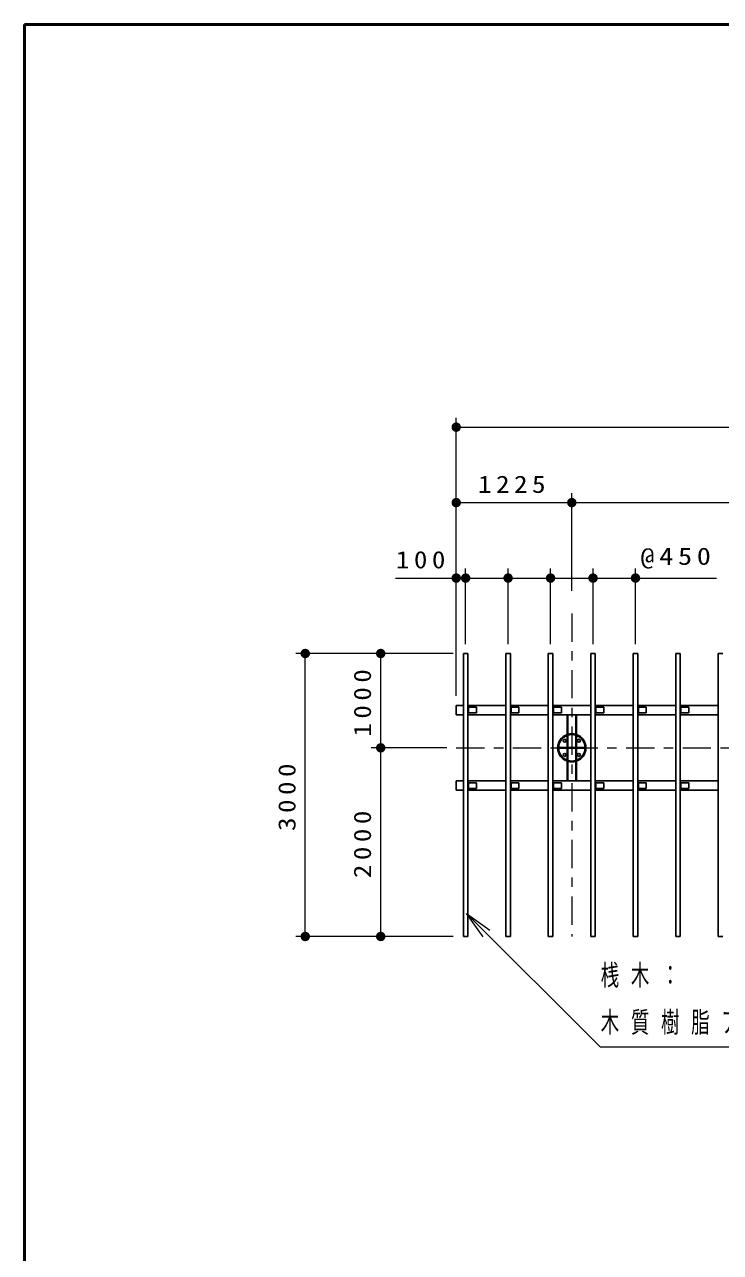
# Model space of a CAD drawing. Units: millimetres on the paper, with parts at other scales. Extents: x -365 to 0, y -5 to 257.
# Drawn here: x -365 to -291.3, y 126.8 to 257 of the extents above; entities that cross this region are included whole.
import ezdxf

# ---------------------------------------------------------------- set-up
doc = ezdxf.new("R2010")
doc.units = ezdxf.units.MM
doc.linetypes.add('USER2', pattern=[6, 3, -1, 1, -1])
doc.layers.add('LY_1', color=7, linetype='Continuous', lineweight=25)
doc.layers.add('LY_3', color=7, linetype='Continuous', lineweight=13)
doc.styles.add('ＭＳ ゴシック', font='')
doc.styles.get('ＭＳ ゴシック').set_extended_font_data('MS Gothic')

# ---------------------------------------------------------------- blocks, each defined once
blk = doc.blocks.new('filled_dot')
at = {"color": 0, "linetype": 'Continuous', "lineweight": -2, "const_width": 1.25}
blk.add_lwpolyline([(-0.625, 0, 1), (0.625, 0, 1)], format="xyb", close=True, dxfattribs=at)

msp = doc.modelspace()

# ---------------------------------------------------------------- linework, layer by layer
at = {"layer": 'LY_1', "lineweight": 13}
for p, q in [((-319.255, 185.812), (-319.255, 215.312)), ((-319.255, 214.312), (-204.755, 214.312)), ((-307.005, 196.945), (-307.005, 207.312)), ((-319.255, 206.312), (-307.005, 206.312)), ((-307.005, 206.312), (-262.005, 206.312)), ((-319.255, 185.812), (-319.255, 199.312)), ((-318.255, 191.312), (-318.255, 199.312)), ((-313.755, 191.312), (-313.755, 199.312)), ((-313.755, 191.312), (-313.755, 199.312)), ((-309.255, 191.312), (-309.255, 199.312)), ((-309.255, 191.312), (-309.255, 199.312)), ((-304.755, 191.312), (-304.755, 199.312)), ((-304.755, 191.312), (-304.755, 199.312)), ((-300.255, 191.312), (-300.255, 199.312)), ((-300.255, 191.312), (-300.255, 199.312)), ((-325.705, 198.312), (-318.255, 198.312)), ((-321.255, 198.312), (-310.755, 198.312)), ((-316.755, 198.312), (-306.255, 198.312)), ((-312.255, 198.312), (-301.755, 198.312)), ((-307.755, 198.312), (-297.255, 198.312)), ((-300.255, 198.312), (-291.676, 198.312)), ((-319.58, 190.312), (-336.255, 190.312)), ((-335.255, 160.312), (-335.255, 190.312)), ((-327.255, 180.312), (-327.255, 190.312)), ((-320.255, 180.312), (-328.255, 180.312)), ((-327.255, 160.312), (-327.255, 180.312)), ((-316.391, 160.274), (-318.159, 162.749)), ((-318.159, 162.749), (-315.684, 160.981)), ((-318.159, 162.749), (-316.037, 160.628)), ((-319.58, 160.312), (-336.255, 160.312))]:
    msp.add_line(p, q, dxfattribs=at)
at = {"layer": 'LY_1', "linetype": 'USER2', "lineweight": 13}
for p, q in [((-307.005, 194.562), (-307.005, 160.312)), ((-319.255, 180.312), (-204.755, 180.312))]:
    msp.add_line(p, q, dxfattribs=at)
at = {"layer": 'LY_1', "color": 40}
for p, q in [((-318.495, 190.312), (-318.495, 160.312)), ((-318.495, 190.312), (-318.015, 190.312)), ((-318.015, 190.312), (-318.015, 160.312)), ((-313.995, 190.312), (-313.995, 160.312)), ((-313.995, 190.312), (-313.515, 190.312)), ((-313.515, 190.312), (-313.515, 160.312)), ((-309.495, 190.312), (-309.495, 160.312)), ((-309.495, 190.312), (-309.015, 190.312)), ((-309.015, 190.312), (-309.015, 160.312)), ((-304.995, 190.312), (-304.995, 160.312)), ((-304.995, 190.312), (-304.515, 190.312)), ((-304.515, 190.312), (-304.515, 160.312)), ((-300.495, 190.312), (-300.495, 160.312)), ((-300.495, 190.312), (-300.015, 190.312)), ((-300.015, 190.312), (-300.015, 160.312)), ((-295.995, 190.312), (-295.995, 160.312)), ((-295.995, 190.312), (-295.515, 190.312)), ((-295.515, 190.312), (-295.515, 160.312)), ((-291.495, 190.312), (-291.495, 160.312)), ((-291.495, 190.312), (-291.015, 190.312)), ((-318.495, 160.312), (-318.015, 160.312)), ((-313.995, 160.312), (-313.515, 160.312)), ((-309.495, 160.312), (-309.015, 160.312)), ((-304.995, 160.312), (-304.515, 160.312)), ((-300.495, 160.312), (-300.015, 160.312)), ((-295.995, 160.312), (-295.515, 160.312)), ((-291.495, 160.312), (-291.015, 160.312))]:
    msp.add_line(p, q, dxfattribs=at)
at = {"layer": 'LY_1'}
for p, q in [((-319.255, 184.812), (-318.495, 184.812)), ((-319.255, 184.812), (-319.255, 183.812)), ((-319.255, 183.812), (-318.495, 183.812)), ((-318.015, 184.812), (-313.995, 184.812)), ((-318.015, 184.612), (-318.015, 184.012)), ((-318.015, 184.612), (-317.115, 184.612)), ((-318.015, 184.012), (-317.115, 184.012)), ((-318.015, 183.812), (-313.995, 183.812)), ((-317.945, 184.612), (-317.945, 184.012)), ((-317.115, 184.612), (-317.115, 184.012)), ((-313.515, 184.812), (-309.495, 184.812)), ((-313.515, 184.612), (-313.515, 184.012)), ((-313.515, 184.612), (-312.615, 184.612)), ((-313.515, 184.012), (-312.615, 184.012)), ((-313.515, 183.812), (-309.495, 183.812)), ((-313.445, 184.612), (-313.445, 184.012)), ((-312.615, 184.612), (-312.615, 184.012)), ((-309.015, 184.812), (-304.995, 184.812)), ((-309.015, 184.612), (-309.015, 184.012)), ((-309.015, 184.612), (-308.115, 184.612)), ((-309.015, 184.012), (-308.115, 184.012)), ((-309.015, 183.812), (-304.995, 183.812)), ((-308.945, 184.612), (-308.945, 184.012)), ((-308.115, 184.612), (-308.115, 184.012)), ((-307.505, 183.812), (-307.505, 176.812)), ((-307.415, 183.812), (-307.415, 176.812)), ((-306.595, 183.812), (-306.595, 176.812)), ((-306.505, 183.812), (-306.505, 176.812)), ((-304.515, 184.812), (-300.495, 184.812)), ((-304.515, 184.612), (-304.515, 184.012)), ((-304.515, 184.612), (-303.615, 184.612)), ((-304.515, 184.012), (-303.615, 184.012)), ((-304.515, 183.812), (-300.495, 183.812)), ((-304.445, 184.612), (-304.445, 184.012)), ((-303.615, 184.612), (-303.615, 184.012)), ((-300.015, 184.812), (-295.995, 184.812)), ((-300.015, 184.612), (-300.015, 184.012)), ((-300.015, 184.612), (-299.115, 184.612)), ((-300.015, 184.012), (-299.115, 184.012)), ((-300.015, 183.812), (-295.995, 183.812)), ((-299.945, 184.612), (-299.945, 184.012)), ((-299.115, 184.612), (-299.115, 184.012)), ((-295.515, 184.812), (-291.495, 184.812)), ((-295.515, 184.612), (-295.515, 184.012)), ((-295.515, 184.612), (-294.615, 184.612)), ((-295.515, 184.012), (-294.615, 184.012)), ((-295.515, 183.812), (-291.495, 183.812)), ((-295.445, 184.612), (-295.445, 184.012)), ((-294.615, 184.612), (-294.615, 184.012)), ((-308.305, 180.357), (-308.305, 180.267)), ((-308.305, 180.357), (-307.505, 180.357)), ((-308.305, 180.267), (-307.505, 180.267)), ((-307.415, 180.357), (-306.595, 180.357)), ((-307.415, 180.267), (-306.595, 180.267)), ((-305.705, 180.357), (-306.505, 180.357)), ((-305.705, 180.267), (-306.505, 180.267)), ((-305.705, 180.357), (-305.705, 180.267)), ((-319.255, 176.812), (-318.495, 176.812)), ((-319.255, 176.812), (-319.255, 175.812)), ((-319.255, 175.812), (-318.495, 175.812)), ((-318.015, 176.812), (-313.995, 176.812)), ((-318.015, 176.612), (-318.015, 176.012)), ((-318.015, 176.612), (-317.115, 176.612)), ((-318.015, 176.012), (-317.115, 176.012)), ((-318.015, 175.812), (-313.995, 175.812)), ((-317.945, 176.612), (-317.945, 176.012)), ((-317.115, 176.612), (-317.115, 176.012)), ((-313.515, 176.812), (-309.495, 176.812)), ((-313.515, 176.612), (-313.515, 176.012)), ((-313.515, 176.612), (-312.615, 176.612)), ((-313.515, 176.012), (-312.615, 176.012)), ((-313.515, 175.812), (-309.495, 175.812)), ((-313.445, 176.612), (-313.445, 176.012)), ((-312.615, 176.612), (-312.615, 176.012)), ((-309.015, 176.812), (-304.995, 176.812)), ((-309.015, 176.612), (-309.015, 176.012)), ((-309.015, 176.612), (-308.115, 176.612)), ((-309.015, 176.012), (-308.115, 176.012)), ((-309.015, 175.812), (-304.995, 175.812)), ((-308.945, 176.612), (-308.945, 176.012)), ((-308.115, 176.612), (-308.115, 176.012)), ((-304.515, 176.812), (-300.495, 176.812)), ((-304.515, 176.612), (-304.515, 176.012)), ((-304.515, 176.612), (-303.615, 176.612)), ((-304.515, 176.012), (-303.615, 176.012)), ((-304.515, 175.812), (-300.495, 175.812)), ((-304.445, 176.612), (-304.445, 176.012)), ((-303.615, 176.612), (-303.615, 176.012)), ((-300.015, 176.812), (-295.995, 176.812)), ((-300.015, 176.612), (-300.015, 176.012)), ((-300.015, 176.612), (-299.115, 176.612)), ((-300.015, 176.012), (-299.115, 176.012)), ((-300.015, 175.812), (-295.995, 175.812)), ((-299.945, 176.612), (-299.945, 176.012)), ((-299.115, 176.612), (-299.115, 176.012)), ((-295.515, 176.812), (-291.495, 176.812)), ((-295.515, 176.612), (-295.515, 176.012)), ((-295.515, 176.612), (-294.615, 176.612)), ((-295.515, 176.012), (-294.615, 176.012)), ((-295.515, 175.812), (-291.495, 175.812)), ((-295.445, 176.612), (-295.445, 176.012)), ((-294.615, 176.612), (-294.615, 176.012))]:
    msp.add_line(p, q, dxfattribs=at)
at = {"layer": 'LY_1', "lineweight": 13}
msp.add_lwpolyline([(-318.159, 162.749), (-304.017, 148.607), (-252.494, 148.607)], dxfattribs=at)
at = {"layer": 'LY_1'}
for centre in [(-307.755, 181.062), (-306.255, 181.062), (-307.755, 179.562), (-306.255, 179.562)]:
    msp.add_circle(centre, 0.16, dxfattribs=at)
for radius, start, end in [(1.5, 109.47122, 250.52878), (1.45, 110.17125, 249.82873), (1.4, 110.92484, 249.07514), (1.5, 74.13835, 105.86407), (1.45, 73.5749, 106.42512), (1.4, 72.97073, 107.02929), (1.5, 289.47122, 70.52878), (1.45, 290.17123, 69.82871), (1.4, 290.92482, 69.07512), (1.4, 252.97071, 287.02927), (1.45, 253.57488, 286.4251), (1.5, 254.13593, 285.86165)]:
    msp.add_arc((-307.005, 180.312), radius, start, end, dxfattribs=at)
at = {"layer": 'LY_3', "lineweight": 50}
for p, q in [((-365, 257), (-365, 0)), ((0, 257), (-365, 257))]:
    msp.add_line(p, q, dxfattribs=at)

# ---------------------------------------------------------------- block references
at = {"layer": 'LY_1', "lineweight": 13, "xscale": 0.4, "yscale": 0.4}
for p in [(-319.255, 214.312), (-319.255, 206.312), (-319.255, 198.312), (-313.755, 198.312), (-309.255, 198.312), (-304.755, 198.312), (-300.255, 198.312), (-300.255, 198.312)]:
    msp.add_blockref('filled_dot', p, dxfattribs=at)
for p, rotation in [((-307.005, 206.312), 180), ((-318.255, 198.312), 180), ((-318.255, 198.312), 180), ((-313.755, 198.312), 180), ((-309.255, 198.312), 180), ((-304.755, 198.312), 180), ((-335.255, 190.312), 270), ((-327.255, 190.312), 270), ((-327.255, 180.312), 90), ((-335.255, 160.312), 90), ((-327.255, 160.312), 90)]:
    msp.add_blockref('filled_dot', p, dxfattribs=dict(at, rotation=rotation))

# ---------------------------------------------------------------- texts
at = {"layer": 'LY_1', "style": 'ＭＳ ゴシック'}
for s, insert, char_height, attachment_point in [('\\T1.33;\\W1.15;1225', (-313.13, 207.312), 1.833, 8), ('\\T1.33;\\W1.15;100', (-322.788, 199.312), 1.833, 8), ('\\T1.33;\\W1.2;@450', (-295.749, 199.312), 1.833, 8), ('\\T1.64;\\W0.65;桟木：', (-303.94, 156.107), 2.199, 4), ('\\T1.64;\\W0.65;木質樹脂アルミ複合材\u3000１４５×４８', (-303.94, 151.107), 2.199, 4)]:
    msp.add_mtext(s, dxfattribs=dict(at, insert=insert, char_height=char_height, attachment_point=attachment_point))
at = {"layer": 'LY_1', "char_height": 1.833, "attachment_point": 8, "rotation": 90, "style": 'ＭＳ ゴシック'}
for s, insert in [('\\T1.33;\\W1.15;1000', (-328.255, 185.312)), ('\\T1.33;\\W1.15;3000', (-336.255, 175.312)), ('\\T1.33;\\W1.15;2000', (-328.255, 170.312))]:
    msp.add_mtext(s, dxfattribs=dict(at, insert=insert))

doc.saveas('drawing.dxf')
